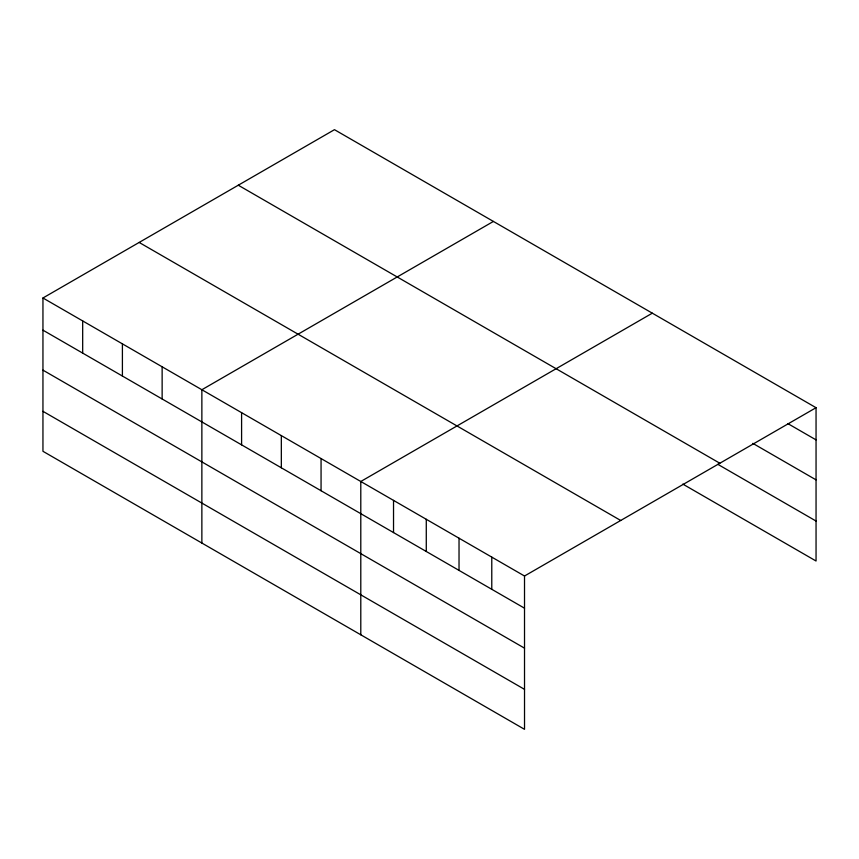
<?xml version="1.0" encoding="UTF-8"?>
<svg xmlns="http://www.w3.org/2000/svg" width="859" height="859" viewBox="0 0 859 859"><rect width="100%" height="100%" fill="white"/><g stroke="black" fill="none" stroke-linecap="round" stroke-linejoin="round"><path stroke-width="1.29" d="M42.95 297.987L524.516 576.013L524.527 729.323L42.95 451.297L42.95 297.987L334.473 129.677L816.05 407.703L816.05 561.013L682.808 484.089M493.399 221.429L201.865 389.739L201.865 543.049M652.314 313.17L360.791 481.491L360.791 634.801M524.516 576.013L816.05 407.703M787.821 423.584L816.05 439.883M752.817 443.351L816.05 479.859M238.276 185.211L719.842 463.248M717.813 464.322L816.05 521.048M139.158 242.442L620.724 520.479M42.95 330.167L524.516 608.204M42.95 370.143L524.527 648.169M42.95 411.321L524.527 689.358M491.777 557.115L491.777 589.295M459.028 538.206L459.028 570.387M426.279 519.298L426.279 551.478M393.529 500.389L393.529 532.569M321.062 458.545L321.062 490.725M281.333 435.61L281.333 467.79M241.594 412.674L241.594 444.855M162.136 366.793L162.136 398.984M122.407 343.858L122.407 376.038M82.679 320.922L82.679 353.103"/></g></svg>
